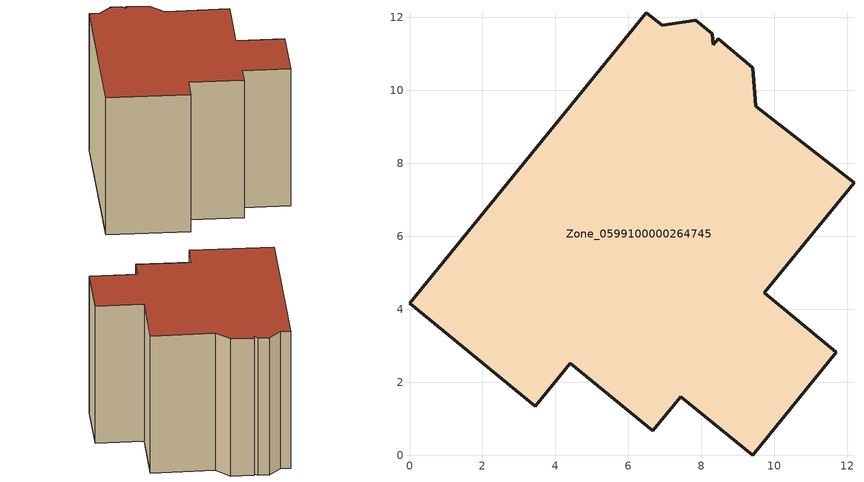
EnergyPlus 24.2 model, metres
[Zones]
Zone_0599100000264745
 floor ground (C_G): 9.49,9.57 12.18,7.47 9.72,4.45 11.7,2.83 9.4,0 7.43,1.6 6.67,0.67 4.41,2.52 3.45,1.35 0,4.17 6.49,12.13 6.92,11.79 7.84,11.93 8.3,11.55 8.32,11.26 8.46,11.41 9.41,10.62 z0
 wall outside (C_F): 3.45,1.35 4.41,2.52 6.67,0.67 7.43,1.6 9.4,0 11.7,2.83 9.72,4.45 12.18,7.47 9.49,9.57 9.41,10.62 8.46,11.41 8.32,11.26 8.3,11.55 7.84,11.93 6.92,11.79 6.49,12.13 0,4.17 3.45,1.35 z0:7.92
 roof outside (C_R): 8.32,11.26 8.3,11.55 7.84,11.93 6.92,11.79 6.49,12.13 0,4.17 3.45,1.35 4.41,2.52 6.67,0.67 7.43,1.6 9.4,0 11.7,2.83 9.72,4.45 12.18,7.47 9.49,9.57 9.41,10.62 8.46,11.41 z7.92
[BUILDING]
Pand.0599100000264745: North Axis=0; Terrain=City; Loads Convergence Tolerance Value=0.04; Temperature Convergence Tolerance Value=0.4; Solar Distribution=FullExterior; Maximum Number of Warmup Days=25; Minimum Number of Warmup Days=1
[Site:Location]
Rotterdam.The.Hague.AP_ZH_NLD Design_Conditions: Latitude=51.96; Longitude=4.45; Time Zone=1; Elevation=-4.5
[SITE:GROUNDTEMPERATURE:BUILDINGSURFACE]
18, 18, 18, 18, 18, 18, 18, 18, 18, 18, 18, 18
[MATERIAL] Thermal Absorptance=0.9; Solar Absorptance=0.7; Visible Absorptance=0.7
Name | Roughness | Thickness | Conductivity | Density | Specific Heat
G.D.1965 | MediumSmooth | 0.15 | 1 | 540 | 1210
F.D.1965 | Rough | 0.3 | 0.857143 | 1920 | 840
R.D.1965 | MediumRough | 0.2 | 0.08 | 1500 | 1000
[CONSTRUCTION]
C_G: G.D.1965
C_F: F.D.1965
C_R: R.D.1965
[ZONE]
Zone_0599100000264745: Type=1; Multiplier=1; Ceiling Height=Autocalculate; Volume=Autocalculate; Floor Area=autocalculate; Part of Total Floor Area=Yes
[ZONEINFILTRATION:DESIGNFLOWRATE]
Infil_Zone_0599100000264745: Zone or ZoneList or Space or SpaceList=Zone_0599100000264745; Schedule=AlwaysOn; Design Flow Rate Calculation Method=Flow/Area; Flow Rate per Floor Area=0.0042; Constant Term Coefficient=1; Temperature Term Coefficient=0; Velocity Term Coefficient=0; Velocity Squared Term Coefficient=0
[HVACTEMPLATE:ZONE:IDEALLOADSAIRSYSTEM]
Zone_0599100000264745: Maximum Heating Supply Air Temperature=50; Minimum Cooling Supply Air Temperature=13; Maximum Heating Supply Air Humidity Ratio=0.0156; Minimum Cooling Supply Air Humidity Ratio=0.0077; Heating Limit=NoLimit; Cooling Limit=NoLimit; Dehumidification Control Type=ConstantSensibleHeatRatio; Cooling Sensible Heat Ratio=0.7; Dehumidification Setpoint=60; Humidification Control Type=None; Humidification Setpoint=30; Outdoor Air Method=None; Outdoor Air Flow Rate per Person=0.00944; Outdoor Air Flow Rate per Zone Floor Area=0; Outdoor Air Flow Rate per Zone=0; Demand Controlled Ventilation Type=None; Outdoor Air Economizer Type=NoEconomizer; Heat Recovery Type=None; Sensible Heat Recovery Effectiveness=0.7; Latent Heat Recovery Effectiveness=0.65
[ZONECONTROL:THERMOSTAT]
ThermostatControl_Zone_0599100000264745: Zone or ZoneList=Zone_0599100000264745; Control Type Schedule=DualSetpointControlType; Control 1=Thermostat_Zone_0599100000264745; Temperature Difference Between Cutout And Setpoint=0
[THERMOSTATSETPOINT:DUALSETPOINT]
Thermostat_Zone_0599100000264745: Heating Setpoint Temperature Schedule=HeatingSetpoint_Zone_0599100000264745; Cooling Setpoint Temperature Schedule=CoolingSetpoint_Zone_0599100000264745
[SCHEDULE:COMPACT]
HeatingSetpoint_Zone_0599100000264745: Through: 12/31, For: AllDays, Until: 24:00, 21
CoolingSetpoint_Zone_0599100000264745: Through: 12/31, For: AllDays, Until: 24:00, 24
DualSetpointControlType: Through: 12/31, For: AllDays, Until: 24:00, 4
AlwaysOn: Through: 12/31, For: AllDays, Until: 24:00, 1
